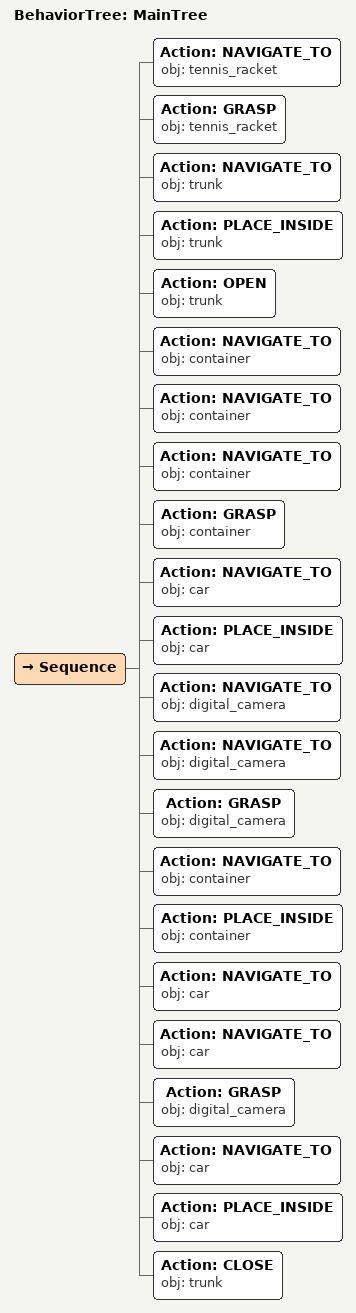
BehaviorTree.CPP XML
<root main_tree_to_execute="MainTree">
  <BehaviorTree ID="MainTree">
    <Sequence>
      <!-- Navigate to tennis_racket -->
      <Action ID="NAVIGATE_TO" obj="tennis_racket" />
      <!-- Grasp tennis_racket -->
      <Action ID="GRASP" obj="tennis_racket" />
      <!-- Navigate to trunk -->
      <Action ID="NAVIGATE_TO" obj="trunk" />
      <!-- Place inside trunk -->
      <Action ID="PLACE_INSIDE" obj="trunk" />
      <!-- Open trunk -->
      <Action ID="OPEN" obj="trunk" />
      <!-- Navigate to container -->
      <Action ID="NAVIGATE_TO" obj="container" />
      <!-- Navigate to container -->
      <Action ID="NAVIGATE_TO" obj="container" />
      <!-- Navigate to container -->
      <Action ID="NAVIGATE_TO" obj="container" />
      <!-- Grasp container -->
      <Action ID="GRASP" obj="container" />
      <!-- Navigate to car -->
      <Action ID="NAVIGATE_TO" obj="car" />
      <!-- Place inside car -->
      <Action ID="PLACE_INSIDE" obj="car" />
      <!-- Navigate to digital_camera -->
      <Action ID="NAVIGATE_TO" obj="digital_camera" />
      <!-- Navigate to digital_camera -->
      <Action ID="NAVIGATE_TO" obj="digital_camera" />
      <!-- Grasp digital_camera -->
      <Action ID="GRASP" obj="digital_camera" />
      <!-- Navigate to container -->
      <Action ID="NAVIGATE_TO" obj="container" />
      <!-- Place inside container -->
      <Action ID="PLACE_INSIDE" obj="container" />
      <!-- Navigate to car -->
      <Action ID="NAVIGATE_TO" obj="car" />
      <!-- Navigate to car -->
      <Action ID="NAVIGATE_TO" obj="car" />
      <!-- Grasp digital_camera -->
      <Action ID="GRASP" obj="digital_camera" />
      <!-- Navigate to car -->
      <Action ID="NAVIGATE_TO" obj="car" />
      <!-- Place inside car -->
      <Action ID="PLACE_INSIDE" obj="car" />
      <!-- Close trunk -->
      <Action ID="CLOSE" obj="trunk" />
    </Sequence>
  </BehaviorTree>
</root>
